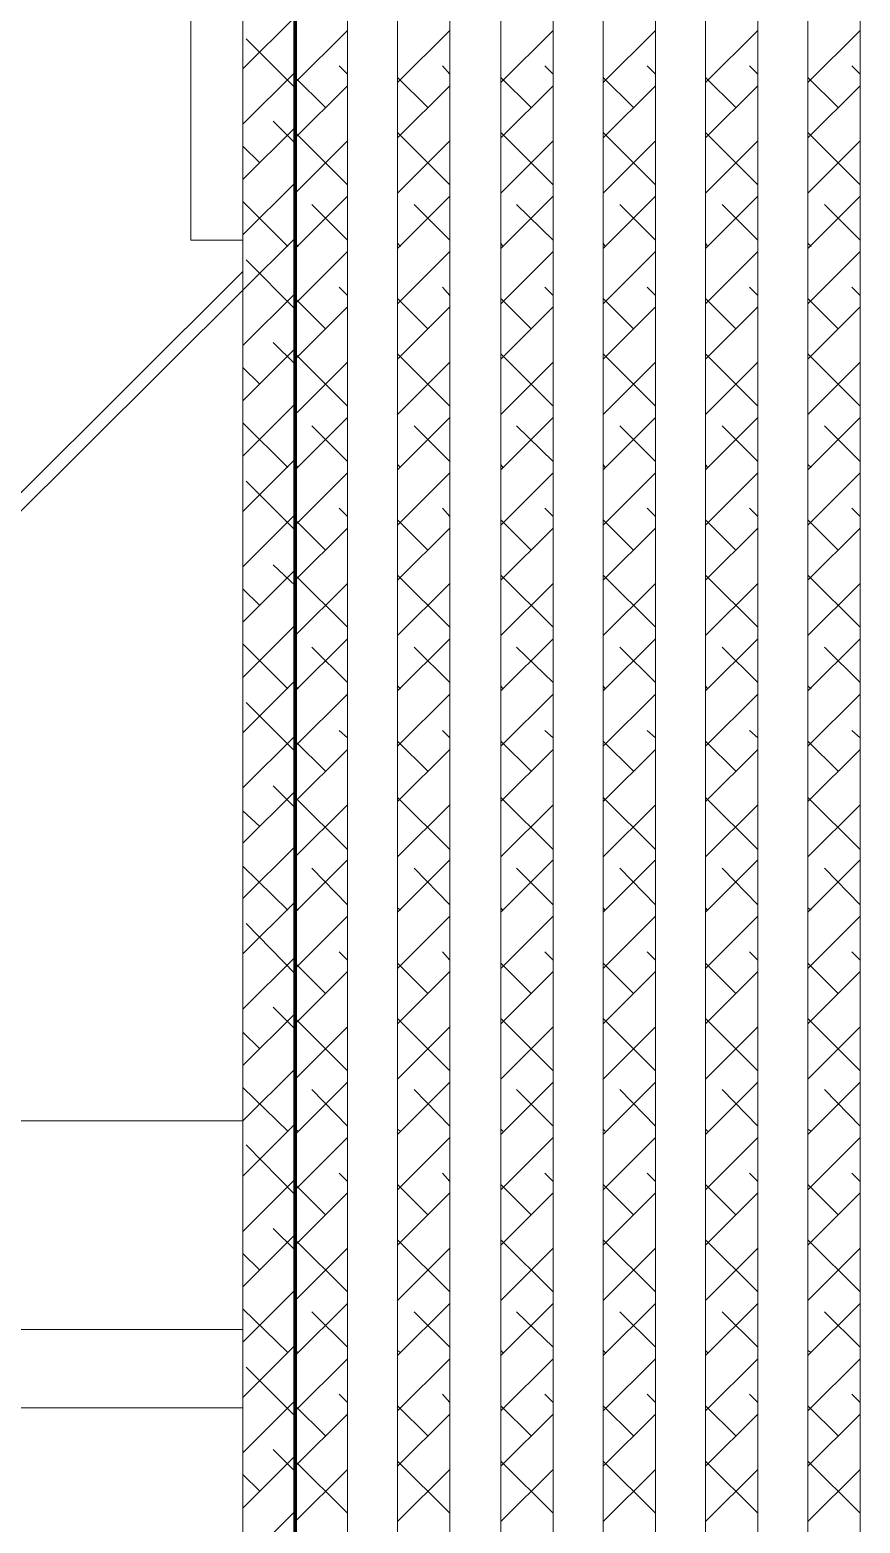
# Model space of a CAD drawing. Header units: inches. Extents: x 5 to 516, y -193 to 129.
# Drawn here: x 25.792 to 28.442, y -54.985 to -50.215 of the extents above; entities that cross this region are included whole.
import ezdxf

# ---------------------------------------------------------------- set-up
doc = ezdxf.new("R2010")
doc.units = ezdxf.units.IN
doc.header["$MEASUREMENT"] = 0
doc.layers.add('PDF4_Geometry', color=7, linetype='Continuous')

msp = doc.modelspace()

# ---------------------------------------------------------------- linework, layer by layer
at = {"layer": 'PDF4_Geometry', "lineweight": 70}
msp.add_lwpolyline([(26.6387467, -65.2863152), (26.6387467, -46.9696464)], dxfattribs=at)
at = {"layer": 'PDF4_Geometry', "lineweight": 15}
for points in [[(26.47208, -61.7863149), (26.47208, -47.0329805), (26.6387467, -47.0329805), (26.6387467, -61.7863149)], [(26.47208, -48.8896464), (26.3054133, -48.8896464), (26.3054133, -50.8863132), (26.47208, -50.8863132)], [(23.9554115, -53.5529815), (23.9287448, -53.5229815), (26.4720783, -50.9863146)], [(26.47208, -50.9863127), (26.47208, -50.9829794)], [(23.9554104, -53.5529836), (26.4720772, -51.0463168)], [(22.7654146, -54.3663178), (22.7654146, -53.6996511), (26.4720817, -53.6996511)], [(26.47208, -54.3663178), (22.4320796, -54.3663178), (22.4320796, -54.6163179), (26.47208, -54.6163179)]]:
    msp.add_lwpolyline(points, dxfattribs=at)
for points in [[(26.6387467, -64.7863186), (26.6387467, -47.0329839), (26.8054133, -47.0329839), (26.8054133, -64.7863186)], [(26.9654204, -64.7863186), (26.9654204, -47.0329839), (27.1320871, -47.0329839), (27.1320871, -64.7863186)], [(27.2954172, -64.7863186), (27.2954172, -47.0329839), (27.4620839, -47.0329839), (27.4620839, -64.7863186)], [(27.6220774, -64.7863186), (27.6220774, -47.0329839), (27.788744, -47.0329839), (27.788744, -64.7863186)], [(27.9487511, -64.7863186), (27.9487511, -47.0329839), (28.1154178, -47.0329839), (28.1154178, -64.7863186)], [(28.2754113, -64.7863186), (28.2754113, -47.0329839), (28.442078, -47.0329839), (28.442078, -64.7863186)]]:
    msp.add_lwpolyline(points, close=True, dxfattribs=at)
at = {"layer": 'PDF4_Geometry', "color": 8, "lineweight": 15, "true_color": 0x808080}
for points in [[(26.47208, -50.3396452), (26.6387467, -50.1729785)], [(26.6387467, -50.3829801), (26.8054133, -50.2163134)], [(26.9654204, -50.3829801), (27.1320871, -50.2163134)], [(27.2954172, -50.3829801), (27.4620839, -50.2163134)], [(27.6220774, -50.3829801), (27.788744, -50.2163134)], [(27.9487511, -50.3829801), (28.1154178, -50.2163134)], [(28.2754113, -50.3829801), (28.442078, -50.2163134)], [(26.6387467, -50.3996495), (26.48208, -50.2429828)], [(26.47208, -50.5163148), (26.6387467, -50.3496481)], [(26.7354128, -50.4629837), (26.6387461, -50.366317)], [(26.8054133, -50.3563145), (26.7787467, -50.3296479)], [(27.0620865, -50.4629837), (26.9654199, -50.366317)], [(27.1320871, -50.3563145), (27.1087538, -50.3296479)], [(27.3920833, -50.4629837), (27.2954166, -50.366317)], [(27.4620839, -50.3563145), (27.4354172, -50.3296479)], [(27.7187435, -50.4629837), (27.6220768, -50.366317)], [(27.788744, -50.3563145), (27.7620774, -50.3296479)], [(28.0454172, -50.4629837), (27.9487506, -50.366317)], [(28.1154178, -50.3563145), (28.0887511, -50.3296479)], [(28.3720774, -50.4629837), (28.2754107, -50.366317)], [(28.442078, -50.3563145), (28.4154113, -50.3296479)], [(26.6387467, -50.5596498), (26.8054133, -50.3929831)], [(26.9654204, -50.5596498), (27.1320871, -50.3929831)], [(27.2954172, -50.5596498), (27.4620839, -50.3929831)], [(27.6220774, -50.5596498), (27.788744, -50.3929831)], [(27.9487511, -50.5596498), (28.1154178, -50.3929831)], [(28.2754113, -50.5596498), (28.442078, -50.3929831)], [(26.6387467, -50.5763124), (26.5687467, -50.5063124)], [(26.47208, -50.6929777), (26.6387467, -50.526311)], [(26.8054133, -50.7096471), (26.6387467, -50.5429804)], [(27.1320871, -50.7096471), (26.9654204, -50.5429804)], [(27.4620839, -50.7096471), (27.2954172, -50.5429804)], [(27.788744, -50.7096471), (27.6220774, -50.5429804)], [(28.1154178, -50.7096471), (27.9487511, -50.5429804)], [(28.442078, -50.7096471), (28.2754113, -50.5429804)], [(26.5254111, -50.6396465), (26.4720778, -50.5863132)], [(26.6387467, -50.7363127), (26.8054133, -50.569646)], [(26.9654204, -50.7363127), (27.1320871, -50.569646)], [(27.2954172, -50.7363127), (27.4620839, -50.569646)], [(27.6220774, -50.7363127), (27.788744, -50.569646)], [(27.9487511, -50.7363127), (28.1154178, -50.569646)], [(28.2754113, -50.7363127), (28.442078, -50.569646)], [(26.47208, -50.8696474), (26.6387467, -50.7029807)], [(26.6387467, -50.9129823), (26.8054133, -50.7463157)], [(26.9654204, -50.9129823), (27.1320871, -50.7463157)], [(27.2954172, -50.9129823), (27.4620839, -50.7463157)], [(27.6220774, -50.9129823), (27.788744, -50.7463157)], [(27.9487511, -50.9129823), (28.1154178, -50.7463157)], [(28.2754113, -50.9129823), (28.442078, -50.7463157)], [(26.6154177, -50.9063159), (26.4720843, -50.7629826)], [(26.8054133, -50.8863167), (26.69208, -50.7729834)], [(27.1320871, -50.8863167), (27.0187537, -50.7729834)], [(27.4620839, -50.8863167), (27.3454172, -50.7729834)], [(27.788744, -50.8863167), (27.6754107, -50.7729834)], [(28.1154178, -50.8863167), (28.0020844, -50.7729834)], [(28.442078, -50.8863167), (28.3287446, -50.7729834)], [(26.47208, -51.046317), (26.6387467, -50.8796504)], [(26.6387467, -51.0896452), (26.8054133, -50.9229785)], [(26.6487564, -50.9063159), (26.6387564, -50.8963159)], [(26.9754166, -50.9063159), (26.9654166, -50.8963159)], [(26.9654204, -51.0896452), (27.1320871, -50.9229785)], [(27.3020768, -50.9063159), (27.2954101, -50.8963159)], [(27.2954172, -51.0896452), (27.4620839, -50.9229785)], [(27.6220774, -51.0896452), (27.788744, -50.9229785)], [(27.6287505, -50.9063159), (27.6220839, -50.8963159)], [(27.9554107, -50.9063159), (27.9487441, -50.8963159)], [(27.9487511, -51.0896452), (28.1154178, -50.9229785)], [(28.2754113, -51.0896452), (28.442078, -50.9229785)], [(28.2854211, -50.9063159), (28.2754211, -50.8963159)], [(26.6387467, -51.1063146), (26.48208, -50.9496479)], [(26.8054133, -51.0629796), (26.7787467, -51.036313)], [(27.1320871, -51.0629796), (27.1087538, -51.036313)], [(27.4620839, -51.0629796), (27.4354172, -51.036313)], [(27.788744, -51.0629796), (27.7620774, -51.036313)], [(28.1154178, -51.0629796), (28.0887511, -51.036313)], [(28.442078, -51.0629796), (28.4154113, -51.036313)], [(26.47208, -51.2229799), (26.6387467, -51.0563132)], [(26.7354128, -51.1696487), (26.6387461, -51.0729821)], [(27.0620865, -51.1696487), (26.9654199, -51.0729821)], [(27.3920833, -51.1696487), (27.2954166, -51.0729821)], [(27.7187435, -51.1696487), (27.6220768, -51.0729821)], [(28.0454172, -51.1696487), (27.9487506, -51.0729821)], [(28.3720774, -51.1696487), (28.2754107, -51.0729821)], [(26.6387467, -51.2663149), (26.8054133, -51.0996482)], [(26.9654204, -51.2663149), (27.1320871, -51.0996482)], [(27.2954172, -51.2663149), (27.4620839, -51.0996482)], [(27.6220774, -51.2663149), (27.788744, -51.0996482)], [(27.9487511, -51.2663149), (28.1154178, -51.0996482)], [(28.2754113, -51.2663149), (28.442078, -51.0996482)], [(26.6387467, -51.2829843), (26.5687467, -51.2129843)], [(26.47208, -51.3996496), (26.6387467, -51.2329829)], [(26.8054133, -51.4163122), (26.6387467, -51.2496455)], [(26.6387467, -51.4429778), (26.8054133, -51.2763111)], [(27.1320871, -51.4163122), (26.9654204, -51.2496455)], [(26.9654204, -51.4429778), (27.1320871, -51.2763111)], [(27.4620839, -51.4163122), (27.2954172, -51.2496455)], [(27.2954172, -51.4429778), (27.4620839, -51.2763111)], [(27.788744, -51.4163122), (27.6220774, -51.2496455)], [(27.6220774, -51.4429778), (27.788744, -51.2763111)], [(28.1154178, -51.4163122), (27.9487511, -51.2496455)], [(27.9487511, -51.4429778), (28.1154178, -51.2763111)], [(28.442078, -51.4163122), (28.2754113, -51.2496455)], [(28.2754113, -51.4429778), (28.442078, -51.2763111)], [(26.5254111, -51.3463116), (26.4720778, -51.2929783)], [(26.47208, -51.5763125), (26.6387467, -51.4096458)], [(26.6387467, -51.6196474), (26.8054133, -51.4529807)], [(26.9654204, -51.6196474), (27.1320871, -51.4529807)], [(27.2954172, -51.6196474), (27.4620839, -51.4529807)], [(27.6220774, -51.6196474), (27.788744, -51.4529807)], [(27.9487511, -51.6196474), (28.1154178, -51.4529807)], [(28.2754113, -51.6196474), (28.442078, -51.4529807)], [(26.6154177, -51.612981), (26.4720843, -51.4696477)], [(26.8054133, -51.5929818), (26.69208, -51.4796485)], [(27.1320871, -51.5929818), (27.0187537, -51.4796485)], [(27.4620839, -51.5929818), (27.3454172, -51.4796485)], [(27.788744, -51.5929818), (27.6754107, -51.4796485)], [(28.1154178, -51.5929818), (28.0020844, -51.4796485)], [(28.442078, -51.5929818), (28.3287446, -51.4796485)], [(26.47208, -51.7529821), (26.6387467, -51.5863154)], [(26.6487564, -51.612981), (26.6387564, -51.602981)], [(26.9754166, -51.612981), (26.9654166, -51.602981)], [(27.3020768, -51.612981), (27.2954101, -51.602981)], [(27.6287505, -51.612981), (27.6220839, -51.602981)], [(27.9554107, -51.612981), (27.9487441, -51.602981)], [(28.2854211, -51.612981), (28.2754211, -51.602981)], [(26.6387467, -51.8129797), (26.48208, -51.656313)], [(26.6387467, -51.7963171), (26.8054133, -51.6296504)], [(26.9654204, -51.7963171), (27.1320871, -51.6296504)], [(27.2954172, -51.7963171), (27.4620839, -51.6296504)], [(27.6220774, -51.7963171), (27.788744, -51.6296504)], [(27.9487511, -51.7963171), (28.1154178, -51.6296504)], [(28.2754113, -51.7963171), (28.442078, -51.6296504)], [(26.8054133, -51.7696515), (26.7787467, -51.7429848)], [(27.1320871, -51.7696515), (27.1087538, -51.7429848)], [(27.4620839, -51.7696515), (27.4354172, -51.7429848)], [(27.788744, -51.7696515), (27.7620774, -51.7429848)], [(28.1154178, -51.7696515), (28.0887511, -51.7429848)], [(28.442078, -51.7696515), (28.4154113, -51.7429848)], [(26.47208, -51.929645), (26.6387467, -51.7629783)], [(26.7354128, -51.8763138), (26.6387461, -51.7796472)], [(27.0620865, -51.8763138), (26.9654199, -51.7796472)], [(27.3920833, -51.8763138), (27.2954166, -51.7796472)], [(27.7187435, -51.8763138), (27.6220768, -51.7796472)], [(28.0454172, -51.8763138), (27.9487506, -51.7796472)], [(28.3720774, -51.8763138), (28.2754107, -51.7796472)], [(26.6387467, -51.97298), (26.8054133, -51.8063133)], [(26.9654204, -51.97298), (27.1320871, -51.8063133)], [(27.2954172, -51.97298), (27.4620839, -51.8063133)], [(27.6220774, -51.97298), (27.788744, -51.8063133)], [(27.9487511, -51.97298), (28.1154178, -51.8063133)], [(28.2754113, -51.97298), (28.442078, -51.8063133)], [(26.47208, -52.1063147), (26.6387467, -51.939648)], [(26.6387467, -51.9896494), (26.5687467, -51.9229827)], [(26.8054133, -52.1229773), (26.6387467, -51.9563106)], [(26.6387467, -52.1496496), (26.8054133, -51.982983)], [(27.1320871, -52.1229773), (26.9654204, -51.9563106)], [(26.9654204, -52.1496496), (27.1320871, -51.982983)], [(27.4620839, -52.1229773), (27.2954172, -51.9563106)], [(27.2954172, -52.1496496), (27.4620839, -51.982983)], [(27.788744, -52.1229773), (27.6220774, -51.9563106)], [(27.6220774, -52.1496496), (27.788744, -51.982983)], [(28.1154178, -52.1229773), (27.9487511, -51.9563106)], [(27.9487511, -52.1496496), (28.1154178, -51.982983)], [(28.442078, -52.1229773), (28.2754113, -51.9563106)], [(28.2754113, -52.1496496), (28.442078, -51.982983)], [(26.5254111, -52.0529835), (26.4720778, -51.9996502)], [(26.47208, -52.2829843), (26.6387467, -52.1163177)], [(26.6154177, -52.3196461), (26.4720843, -52.1763128)], [(26.6387467, -52.3263125), (26.8054133, -52.1596458)], [(26.9654204, -52.3263125), (27.1320871, -52.1596458)], [(27.2954172, -52.3263125), (27.4620839, -52.1596458)], [(27.6220774, -52.3263125), (27.788744, -52.1596458)], [(27.9487511, -52.3263125), (28.1154178, -52.1596458)], [(28.2754113, -52.3263125), (28.442078, -52.1596458)], [(26.8054133, -52.2996469), (26.69208, -52.1863136)], [(27.1320871, -52.2996469), (27.0187537, -52.1863136)], [(27.4620839, -52.2996469), (27.3454172, -52.1863136)], [(27.788744, -52.2996469), (27.6754107, -52.1863136)], [(28.1154178, -52.2996469), (28.0020844, -52.1863136)], [(28.442078, -52.2996469), (28.3287446, -52.1863136)], [(26.47208, -52.4596472), (26.6387467, -52.2929805)], [(26.6487564, -52.3196461), (26.6387564, -52.3096461)], [(26.9754166, -52.3196461), (26.9654166, -52.3096461)], [(27.3020768, -52.3196461), (27.2954101, -52.3096461)], [(27.6287505, -52.3196461), (27.6220839, -52.3096461)], [(27.9554107, -52.3196461), (27.9487441, -52.3096461)], [(28.2854211, -52.3196461), (28.2754211, -52.3096461)], [(26.6387467, -52.5196516), (26.48208, -52.3629849)], [(26.6387467, -52.5029822), (26.8054133, -52.3363155)], [(26.9654204, -52.5029822), (27.1320871, -52.3363155)], [(27.2954172, -52.5029822), (27.4620839, -52.3363155)], [(27.6220774, -52.5029822), (27.788744, -52.3363155)], [(27.9487511, -52.5029822), (28.1154178, -52.3363155)], [(28.2754113, -52.5029822), (28.442078, -52.3363155)], [(26.47208, -52.6363169), (26.6387467, -52.4696502)], [(26.8054133, -52.4763166), (26.7787467, -52.4529833)], [(27.1320871, -52.4763166), (27.1087538, -52.4529833)], [(27.4620839, -52.4763166), (27.4354172, -52.4529833)], [(27.788744, -52.4763166), (27.7620774, -52.4529833)], [(28.1154178, -52.4763166), (28.0887511, -52.4529833)], [(28.442078, -52.4763166), (28.4154113, -52.4529833)], [(26.7354128, -52.5829789), (26.6387461, -52.4863123)], [(26.6387467, -52.6796451), (26.8054133, -52.5129784)], [(27.0620865, -52.5829789), (26.9654199, -52.4863123)], [(26.9654204, -52.6796451), (27.1320871, -52.5129784)], [(27.3920833, -52.5829789), (27.2954166, -52.4863123)], [(27.2954172, -52.6796451), (27.4620839, -52.5129784)], [(27.7187435, -52.5829789), (27.6220768, -52.4863123)], [(27.6220774, -52.6796451), (27.788744, -52.5129784)], [(28.0454172, -52.5829789), (27.9487506, -52.4863123)], [(27.9487511, -52.6796451), (28.1154178, -52.5129784)], [(28.3720774, -52.5829789), (28.2754107, -52.4863123)], [(28.2754113, -52.6796451), (28.442078, -52.5129784)], [(26.47208, -52.8129798), (26.6387467, -52.6463131)], [(26.6387467, -52.699651), (26.5687467, -52.629651)], [(26.8054133, -52.832979), (26.6387467, -52.6663123)], [(26.6387467, -52.8563147), (26.8054133, -52.6896481)], [(27.1320871, -52.832979), (26.9654204, -52.6663123)], [(26.9654204, -52.8563147), (27.1320871, -52.6896481)], [(27.4620839, -52.832979), (27.2954172, -52.6663123)], [(27.2954172, -52.8563147), (27.4620839, -52.6896481)], [(27.788744, -52.832979), (27.6220774, -52.6663123)], [(27.6220774, -52.8563147), (27.788744, -52.6896481)], [(28.1154178, -52.832979), (27.9487511, -52.6663123)], [(27.9487511, -52.8563147), (28.1154178, -52.6896481)], [(28.442078, -52.832979), (28.2754113, -52.6663123)], [(28.2754113, -52.8563147), (28.442078, -52.6896481)], [(26.5254111, -52.7596486), (26.4720778, -52.7096486)], [(26.47208, -52.9896494), (26.6387467, -52.8229828)], [(26.6154177, -53.0263112), (26.4720843, -52.8863112)], [(26.6387467, -53.0329844), (26.8054133, -52.8663177)], [(26.8054133, -53.0096486), (26.69208, -52.8929819)], [(26.9654204, -53.0329844), (27.1320871, -52.8663177)], [(27.1320871, -53.0096486), (27.0187537, -52.8929819)], [(27.2954172, -53.0329844), (27.4620839, -52.8663177)], [(27.4620839, -53.0096486), (27.3454172, -52.8929819)], [(27.6220774, -53.0329844), (27.788744, -52.8663177)], [(27.788744, -53.0096486), (27.6754107, -52.8929819)], [(27.9487511, -53.0329844), (28.1154178, -52.8663177)], [(28.1154178, -53.0096486), (28.0020844, -52.8929819)], [(28.2754113, -53.0329844), (28.442078, -52.8663177)], [(28.442078, -53.0096486), (28.3287446, -52.8929819)], [(26.47208, -53.1663123), (26.6387467, -52.9996456)], [(26.6487564, -53.0263112), (26.6387564, -53.0196446)], [(26.9754166, -53.0263112), (26.9654166, -53.0196446)], [(27.3020768, -53.0263112), (27.2954101, -53.0196446)], [(27.6287505, -53.0263112), (27.6220839, -53.0196446)], [(27.9554107, -53.0263112), (27.9487441, -53.0196446)], [(28.2854211, -53.0263112), (28.2754211, -53.0196446)], [(26.6387467, -53.2296465), (26.48208, -53.0696465)], [(26.6387467, -53.2129839), (26.8054133, -53.0463172)], [(26.9654204, -53.2129839), (27.1320871, -53.0463172)], [(27.2954172, -53.2129839), (27.4620839, -53.0463172)], [(27.6220774, -53.2129839), (27.788744, -53.0463172)], [(27.9487511, -53.2129839), (28.1154178, -53.0463172)], [(28.2754113, -53.2129839), (28.442078, -53.0463172)], [(26.47208, -53.342982), (26.6387467, -53.1763153)], [(26.8054133, -53.1863183), (26.7787467, -53.1596516)], [(27.1320871, -53.1863183), (27.1087538, -53.1596516)], [(27.4620839, -53.1863183), (27.4354172, -53.1596516)], [(27.788744, -53.1863183), (27.7620774, -53.1596516)], [(28.1154178, -53.1863183), (28.0887511, -53.1596516)], [(28.442078, -53.1863183), (28.4154113, -53.1596516)], [(26.7354128, -53.2929806), (26.6387461, -53.196314)], [(26.6387467, -53.3896468), (26.8054133, -53.2229801)], [(27.0620865, -53.2929806), (26.9654199, -53.196314)], [(26.9654204, -53.3896468), (27.1320871, -53.2229801)], [(27.3920833, -53.2929806), (27.2954166, -53.196314)], [(27.2954172, -53.3896468), (27.4620839, -53.2229801)], [(27.7187435, -53.2929806), (27.6220768, -53.196314)], [(27.6220774, -53.3896468), (27.788744, -53.2229801)], [(28.0454172, -53.2929806), (27.9487506, -53.196314)], [(27.9487511, -53.3896468), (28.1154178, -53.2229801)], [(28.3720774, -53.2929806), (28.2754107, -53.196314)], [(28.2754113, -53.3896468), (28.442078, -53.2229801)], [(26.47208, -53.5229815), (26.6387467, -53.3563148)], [(26.6387467, -53.4063161), (26.5687467, -53.3363161)], [(26.8054133, -53.5396441), (26.6387467, -53.3729774)], [(27.1320871, -53.5396441), (26.9654204, -53.3729774)], [(27.4620839, -53.5396441), (27.2954172, -53.3729774)], [(27.788744, -53.5396441), (27.6220774, -53.3729774)], [(28.1154178, -53.5396441), (27.9487511, -53.3729774)], [(28.442078, -53.5396441), (28.2754113, -53.3729774)], [(26.5254111, -53.4696503), (26.4720778, -53.416317)], [(26.6387467, -53.5663164), (26.8054133, -53.3996497)], [(26.9654204, -53.5663164), (27.1320871, -53.3996497)], [(27.2954172, -53.5663164), (27.4620839, -53.3996497)], [(27.6220774, -53.5663164), (27.788744, -53.3996497)], [(27.9487511, -53.5663164), (28.1154178, -53.3996497)], [(28.2754113, -53.5663164), (28.442078, -53.3996497)], [(26.47208, -53.6996511), (26.6387467, -53.5329844)], [(26.6154177, -53.7329831), (26.4720843, -53.5929831)], [(26.6387467, -53.7429793), (26.8054133, -53.5763126)], [(26.8054133, -53.7163137), (26.69208, -53.599647)], [(26.9654204, -53.7429793), (27.1320871, -53.5763126)], [(27.1320871, -53.7163137), (27.0187537, -53.599647)], [(27.2954172, -53.7429793), (27.4620839, -53.5763126)], [(27.4620839, -53.7163137), (27.3454172, -53.599647)], [(27.6220774, -53.7429793), (27.788744, -53.5763126)], [(27.788744, -53.7163137), (27.6754107, -53.599647)], [(27.9487511, -53.7429793), (28.1154178, -53.5763126)], [(28.1154178, -53.7163137), (28.0020844, -53.599647)], [(28.2754113, -53.7429793), (28.442078, -53.5763126)], [(28.442078, -53.7163137), (28.3287446, -53.599647)], [(26.47208, -53.876314), (26.6387467, -53.7096473)], [(26.6387467, -53.919649), (26.8054133, -53.7529823)], [(26.6487564, -53.7329831), (26.6387564, -53.7263164)], [(26.9754166, -53.7329831), (26.9654166, -53.7263164)], [(26.9654204, -53.919649), (27.1320871, -53.7529823)], [(27.3020768, -53.7329831), (27.2954101, -53.7263164)], [(27.2954172, -53.919649), (27.4620839, -53.7529823)], [(27.6220774, -53.919649), (27.788744, -53.7529823)], [(27.6287505, -53.7329831), (27.6220839, -53.7263164)], [(27.9554107, -53.7329831), (27.9487441, -53.7263164)], [(27.9487511, -53.919649), (28.1154178, -53.7529823)], [(28.2754113, -53.919649), (28.442078, -53.7529823)], [(28.2854211, -53.7329831), (28.2754211, -53.7263164)], [(26.6387467, -53.9363184), (26.48208, -53.7763183)], [(26.47208, -54.0529837), (26.6387467, -53.886317)], [(26.8054133, -53.8929834), (26.7787467, -53.8663167)], [(27.1320871, -53.8929834), (27.1087538, -53.8663167)], [(27.4620839, -53.8929834), (27.4354172, -53.8663167)], [(27.788744, -53.8929834), (27.7620774, -53.8663167)], [(28.1154178, -53.8929834), (28.0887511, -53.8663167)], [(28.442078, -53.8929834), (28.4154113, -53.8663167)], [(26.7354128, -53.9996457), (26.6387461, -53.902979)], [(26.6387467, -54.0963119), (26.8054133, -53.9296452)], [(27.0620865, -53.9996457), (26.9654199, -53.902979)], [(26.9654204, -54.0963119), (27.1320871, -53.9296452)], [(27.3920833, -53.9996457), (27.2954166, -53.902979)], [(27.2954172, -54.0963119), (27.4620839, -53.9296452)], [(27.7187435, -53.9996457), (27.6220768, -53.902979)], [(27.6220774, -54.0963119), (27.788744, -53.9296452)], [(28.0454172, -53.9996457), (27.9487506, -53.902979)], [(27.9487511, -54.0963119), (28.1154178, -53.9296452)], [(28.3720774, -53.9996457), (28.2754107, -53.902979)], [(28.2754113, -54.0963119), (28.442078, -53.9296452)], [(26.6387467, -54.1129812), (26.5687467, -54.0429812)], [(26.47208, -54.2296466), (26.6387467, -54.0629799)], [(26.8054133, -54.2463159), (26.6387467, -54.0796493)], [(27.1320871, -54.2463159), (26.9654204, -54.0796493)], [(27.4620839, -54.2463159), (27.2954172, -54.0796493)], [(27.788744, -54.2463159), (27.6220774, -54.0796493)], [(28.1154178, -54.2463159), (27.9487511, -54.0796493)], [(28.442078, -54.2463159), (28.2754113, -54.0796493)], [(26.5254111, -54.1763154), (26.4720778, -54.122982)], [(26.6387467, -54.2729815), (26.8054133, -54.1063148)], [(26.9654204, -54.2729815), (27.1320871, -54.1063148)], [(27.2954172, -54.2729815), (27.4620839, -54.1063148)], [(27.6220774, -54.2729815), (27.788744, -54.1063148)], [(27.9487511, -54.2729815), (28.1154178, -54.1063148)], [(28.2754113, -54.2729815), (28.442078, -54.1063148)], [(26.47208, -54.4063162), (26.6387467, -54.2396495)], [(26.6154177, -54.4396482), (26.4720843, -54.2996482)], [(26.6387467, -54.4496512), (26.8054133, -54.2829845)], [(26.8054133, -54.4229788), (26.69208, -54.3096455)], [(26.9654204, -54.4496512), (27.1320871, -54.2829845)], [(27.1320871, -54.4229788), (27.0187537, -54.3096455)], [(27.2954172, -54.4496512), (27.4620839, -54.2829845)], [(27.4620839, -54.4229788), (27.3454172, -54.3096455)], [(27.6220774, -54.4496512), (27.788744, -54.2829845)], [(27.788744, -54.4229788), (27.6754107, -54.3096455)], [(27.9487511, -54.4496512), (28.1154178, -54.2829845)], [(28.1154178, -54.4229788), (28.0020844, -54.3096455)], [(28.2754113, -54.4496512), (28.442078, -54.2829845)], [(28.442078, -54.4229788), (28.3287446, -54.3096455)], [(26.47208, -54.5829791), (26.6387467, -54.4163124)], [(26.6387467, -54.6263141), (26.8054133, -54.4596474)], [(26.6487564, -54.4396482), (26.6387564, -54.4329815)], [(26.9754166, -54.4396482), (26.9654166, -54.4329815)], [(26.9654204, -54.6263141), (27.1320871, -54.4596474)], [(27.3020768, -54.4396482), (27.2954101, -54.4329815)], [(27.2954172, -54.6263141), (27.4620839, -54.4596474)], [(27.6220774, -54.6263141), (27.788744, -54.4596474)], [(27.6287505, -54.4396482), (27.6220839, -54.4329815)], [(27.9554107, -54.4396482), (27.9487441, -54.4329815)], [(27.9487511, -54.6263141), (28.1154178, -54.4596474)], [(28.2754113, -54.6263141), (28.442078, -54.4596474)], [(28.2854211, -54.4396482), (28.2754211, -54.4329815)], [(26.6387467, -54.6429834), (26.48208, -54.4863168)], [(26.47208, -54.7596488), (26.6387467, -54.5929821)], [(26.7354128, -54.7063108), (26.6387461, -54.6096441)], [(26.8054133, -54.5996485), (26.7787467, -54.5729818)], [(27.0620865, -54.7063108), (26.9654199, -54.6096441)], [(27.1320871, -54.5996485), (27.1087538, -54.5729818)], [(27.3920833, -54.7063108), (27.2954166, -54.6096441)], [(27.4620839, -54.5996485), (27.4354172, -54.5729818)], [(27.7187435, -54.7063108), (27.6220768, -54.6096441)], [(27.788744, -54.5996485), (27.7620774, -54.5729818)], [(28.0454172, -54.7063108), (27.9487506, -54.6096441)], [(28.1154178, -54.5996485), (28.0887511, -54.5729818)], [(28.3720774, -54.7063108), (28.2754107, -54.6096441)], [(28.442078, -54.5996485), (28.4154113, -54.5729818)], [(26.6387467, -54.8029837), (26.8054133, -54.636317)], [(26.9654204, -54.8029837), (27.1320871, -54.636317)], [(27.2954172, -54.8029837), (27.4620839, -54.636317)], [(27.6220774, -54.8029837), (27.788744, -54.636317)], [(27.9487511, -54.8029837), (28.1154178, -54.636317)], [(28.2754113, -54.8029837), (28.442078, -54.636317)], [(26.6387467, -54.8196463), (26.5687467, -54.7496463)], [(26.47208, -54.9363184), (26.6387467, -54.7696518)], [(26.8054133, -54.952981), (26.6387467, -54.7863143)], [(27.1320871, -54.952981), (26.9654204, -54.7863143)], [(27.4620839, -54.952981), (27.2954172, -54.7863143)], [(27.788744, -54.952981), (27.6220774, -54.7863143)], [(28.1154178, -54.952981), (27.9487511, -54.7863143)], [(28.442078, -54.952981), (28.2754113, -54.7863143)], [(26.5254111, -54.8829805), (26.4720778, -54.8296471)], [(26.6387467, -54.9796466), (26.8054133, -54.8129799)], [(26.9654204, -54.9796466), (27.1320871, -54.8129799)], [(27.2954172, -54.9796466), (27.4620839, -54.8129799)], [(27.6220774, -54.9796466), (27.788744, -54.8129799)], [(27.9487511, -54.9796466), (28.1154178, -54.8129799)], [(28.2754113, -54.9796466), (28.442078, -54.8129799)], [(26.47208, -55.1129813), (26.6387467, -54.9463146)]]:
    msp.add_lwpolyline(points, dxfattribs=at)

doc.saveas('drawing.dxf')
